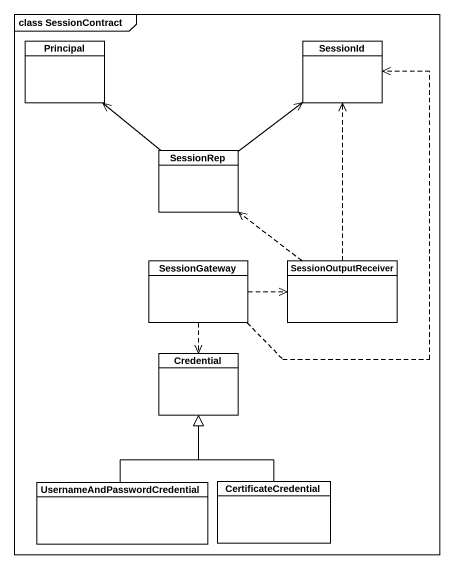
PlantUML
@startuml
mainframe class SessionContract
hide circle
hide empty members
class Principal
class SessionId
class SessionRep
class SessionGateway
class SessionOutputReceiver
class Credential
class "UsernameAndPasswordCredential" as UsernameAndPasswordCredentia
class CertificateCredential
SessionRep -up-> Principal
SessionRep -up-> SessionId
SessionGateway .up.> SessionId
SessionGateway .right.> SessionOutputReceiver
SessionGateway ..> Credential
SessionOutputReceiver .up.> SessionId
SessionOutputReceiver .up.> SessionRep
UsernameAndPasswordCredentia -up-|> Credential
CertificateCredential -up-|> Credential
@enduml
